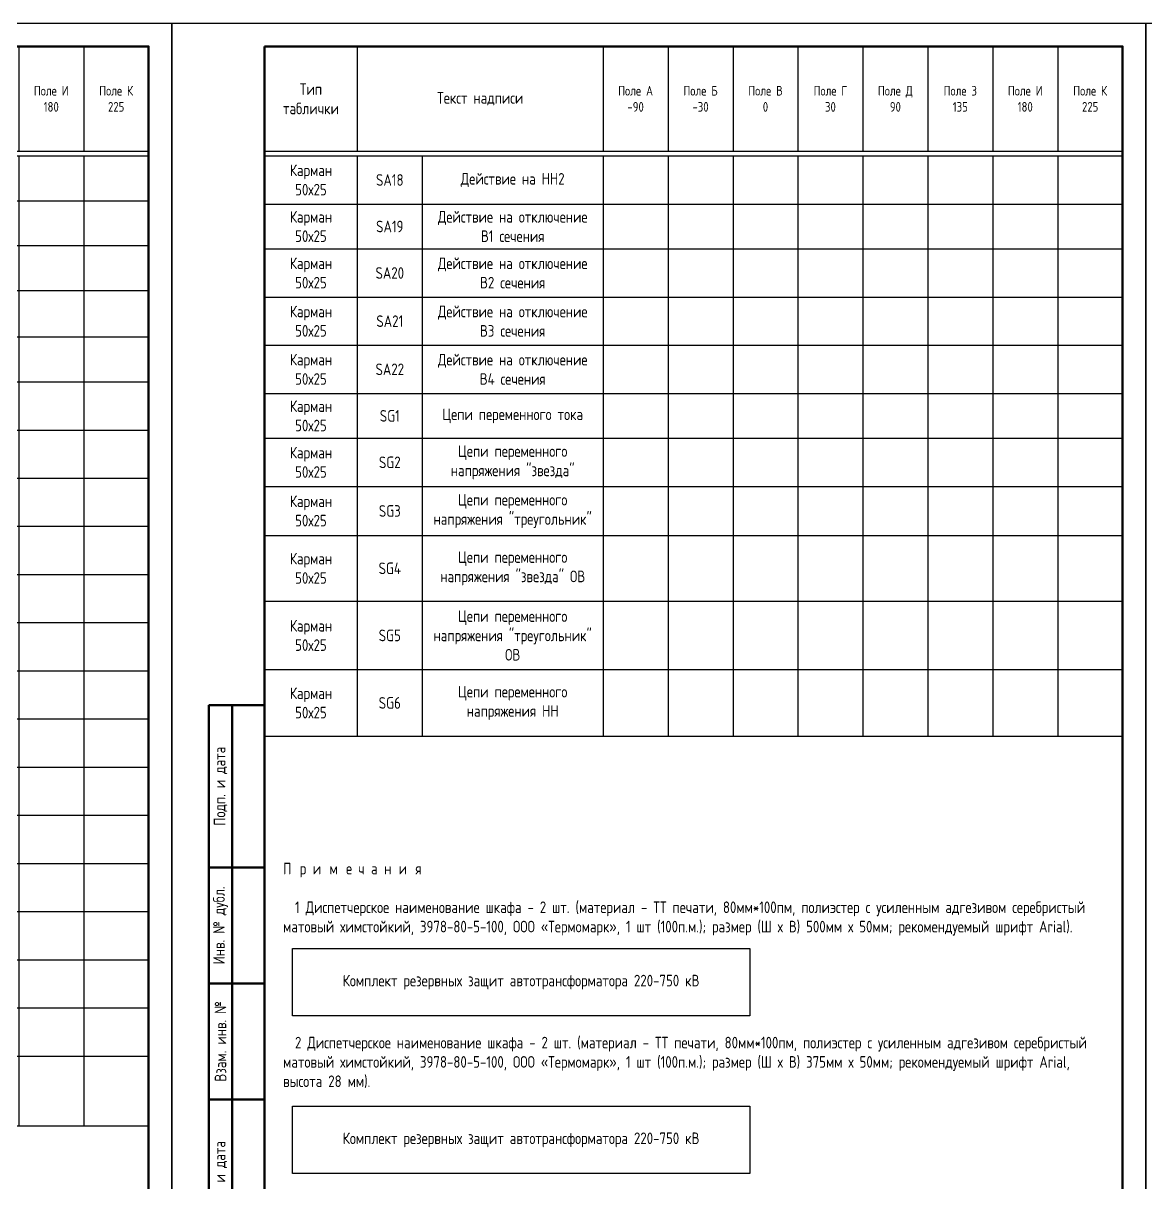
# Model space of a CAD drawing. Header units: millimetres. Extents: x -1036 to 3772, y -90 to 586.
# Drawn here: x -662 to -420, y 47 to 297 of the extents above; entities that cross this region are included whole.
import ezdxf

# ---------------------------------------------------------------- set-up
doc = ezdxf.new("R2010")
doc.units = ezdxf.units.MM
doc.styles.add('Gost_type_A', font='GOST_0.TTF')
doc.styles.get("Standard").update_dxf_attribs({"font": 'arial.ttf'})

# ---------------------------------------------------------------- blocks, each defined once
blk = doc.blocks.new('Формат_А4')
blk.add_lwpolyline([(0, 297), (0, 0), (-210, 0), (-210, 297)], close=True)
at = {"lineweight": 50}
blk.add_lwpolyline([(-190, 292), (-5, 292), (-5, 5), (-190, 5)], close=True, dxfattribs=at)
blk = doc.blocks.new('*T29')
at = {"color": 0, "linetype": 'ByBlock', "lineweight": -2, "transparency": 16777216}
for p, q in [((0, 0), (185, 0)), ((0, 0), (0, -232.68)), ((20, 0), (20, -22.61)), ((73, 0), (73, -22.61)), ((87, 0), (87, -22.61)), ((101, 0), (101, -22.61)), ((115, 0), (115, -22.61)), ((129, 0), (129, -22.61)), ((143, 0), (143, -22.61)), ((157, 0), (157, -22.61)), ((171, 0), (171, -22.61)), ((185, 0), (185, -232.68)), ((210, 0), (395, 0)), ((210, 0), (210, -148.72)), ((230, 0), (230, -22.61)), ((283, 0), (283, -22.61)), ((297, 0), (297, -22.61)), ((311, 0), (311, -22.61)), ((325, 0), (325, -22.61)), ((339, 0), (339, -22.61)), ((353, 0), (353, -22.61)), ((367, 0), (367, -22.61)), ((381, 0), (381, -22.61)), ((395, 0), (395, -148.72)), ((0, -22.61), (185, -22.61)), ((0, -23.61), (185, -23.61)), ((20, -23.61), (20, -232.68)), ((34, -23.61), (34, -232.68)), ((73, -23.61), (73, -232.68)), ((87, -23.61), (87, -232.68)), ((101, -23.61), (101, -232.68)), ((115, -23.61), (115, -232.68)), ((129, -23.61), (129, -232.68)), ((143, -23.61), (143, -232.68)), ((157, -23.61), (157, -232.68)), ((171, -23.61), (171, -232.68)), ((210, -22.61), (395, -22.61)), ((210, -23.61), (395, -23.61)), ((230, -23.61), (230, -148.72)), ((244, -23.61), (244, -148.72)), ((283, -23.61), (283, -148.72)), ((297, -23.61), (297, -148.72)), ((311, -23.61), (311, -148.72)), ((325, -23.61), (325, -148.72)), ((339, -23.61), (339, -148.72)), ((353, -23.61), (353, -148.72)), ((367, -23.61), (367, -148.72)), ((381, -23.61), (381, -148.72)), ((0, -33.28), (185, -33.28)), ((210, -33.99), (395, -33.99)), ((0, -42.95), (185, -42.95)), ((210, -43.66), (395, -43.66)), ((0, -52.62), (185, -52.62)), ((210, -54.04), (395, -54.04)), ((0, -62.64), (185, -62.64)), ((210, -64.43), (395, -64.43)), ((0, -72.31), (185, -72.31)), ((210, -74.81), (395, -74.81)), ((0, -82.7), (185, -82.7)), ((210, -84.48), (395, -84.48)), ((0, -93.08), (185, -93.08)), ((210, -94.86), (395, -94.86)), ((0, -103.46), (185, -103.46)), ((210, -105.43), (395, -105.43)), ((0, -113.85), (185, -113.85)), ((210, -119.62), (395, -119.62)), ((0, -124.23), (185, -124.23)), ((0, -134.61), (185, -134.61)), ((210, -134.35), (395, -134.35)), ((0, -145), (185, -145)), ((210, -148.72), (395, -148.72)), ((0, -155.38), (185, -155.38)), ((0, -165.76), (185, -165.76)), ((0, -176.15), (185, -176.15)), ((0, -186.53), (185, -186.53)), ((0, -196.91), (185, -196.91)), ((0, -207.3), (185, -207.3)), ((0, -217.68), (185, -217.68)), ((0, -232.68), (185, -232.68))]:
    blk.add_line(p, q, dxfattribs=at)
at = {"color": 0, "transparency": 16777216, "char_height": 2.5, "attachment_point": 5, "style": 'Gost_type_A'}
for s, insert, width in [('Тип таблички', (10, -11.3), 17), ('Текст надписи', (46.5, -11.3), 50), ('{\\H0.83333x;\\C256;Поле А \\P-90}', (80, -11.3), 11), ('{\\H0.83333x;\\C256;Поле Б\\P-30}', (94, -11.3), 11), ('{\\H0.83333x;\\C256;Поле В\\P0}', (108, -11.3), 11), ('{\\H0.83333x;\\C256;Поле Г\\P30}', (122, -11.3), 11), ('{\\H0.83333x;\\C256;Поле Д\\P90}', (136, -11.3), 11), ('{\\H0.83333x;\\C256;Поле З\\P135}', (150, -11.3), 11), ('{\\H0.83333x;\\C256;Поле И\\P180}', (164, -11.3), 11), ('{\\H0.83333x;\\C256;Поле К\\P225}', (178, -11.3), 11), ('Тип таблички', (220, -11.3), 17), ('Текст надписи', (256.5, -11.3), 50), ('{\\H0.83333x;\\C256;Поле А \\P-90}', (290, -11.3), 11), ('{\\H0.83333x;\\C256;Поле Б\\P-30}', (304, -11.3), 11), ('{\\H0.83333x;\\C256;Поле В\\P0}', (318, -11.3), 11), ('{\\H0.83333x;\\C256;Поле Г\\P30}', (332, -11.3), 11), ('{\\H0.83333x;\\C256;Поле Д\\P90}', (346, -11.3), 11), ('{\\H0.83333x;\\C256;Поле З\\P135}', (360, -11.3), 11), ('{\\H0.83333x;\\C256;Поле И\\P180}', (374, -11.3), 11), ('{\\H0.83333x;\\C256;Поле К\\P225}', (388, -11.3), 11), ('Карман\\P50х25', (10, -28.44), 17), ('A1', (27, -28.44), 11), ('ИЭУ', (53.5, -28.44), 36), ('Карман\\P50х25', (220, -28.8), 17), ('SA18', (237, -28.8), 11), ('Карман\\P50х25', (10, -38.11), 17), ('A1.1', (27, -38.11), 11), ('ИЧМ ИЭУ', (53.5, -38.11), 36), ('Карман\\P50х25', (220, -38.83), 17), ('SA19', (237, -38.83), 11), ('Карман\\P50х25', (10, -47.78), 17), ('HL1', (27, -47.78), 11), ('Вызов', (53.5, -47.78), 36), ('Карман\\P50х25', (220, -48.85), 17), ('SA20', (237, -48.85), 11), ('Карман\\P50х25', (10, -57.63), 17), ('Действие на отключение\\PВ1 ВН', (53.5, -57.63), 36), ('SA1', (27, -57.63), 11), ('Карман\\P50х25', (220, -59.24), 17), ('SA21', (237, -59.24), 11), ('Карман\\P50х25', (10, -67.48), 17), ('SA2', (27, -67.48), 11), ('Пуск УРОВ В1 ВН', (53.5, -67.48), 36), ('Карман\\P50х25', (220, -69.62), 17), ('SA22', (237, -69.62), 11), ('Карман\\P50х25', (10, -77.51), 17), ('Действие на отключение\\PВ2 ВН', (53.5, -77.51), 36), ('SA3', (27, -77.51), 11), ('Карман\\P50х25', (220, -79.65), 17), ('SG1', (237, -79.65), 11), ('Цепи переменного тока ', (263.5, -79.65), 36), ('Карман\\P50х25', (10, -87.89), 17), ('SA4', (27, -87.89), 11), ('Пуск УРОВ В2 ВН', (53.5, -87.89), 36), ('Карман\\P50х25', (220, -89.67), 17), ('{\\C256;Цепи переменного напряжения "звезда"}', (263.5, -89.67), 36), ('SG2', (237, -89.67), 11), ('Карман\\P50х25', (10, -98.27), 17), ('Действие на отключение\\PВ3 ВН', (53.5, -98.27), 36), ('SA5', (27, -98.27), 11), ('Карман\\P50х25', (220, -100.15), 17), ('{\\C256;Цепи переменного напряжения "треугольник"}', (263.5, -100.15), 36), ('SG3', (237, -100.15), 11), ('Карман\\P50х25', (10, -108.66), 17), ('SA6', (27, -108.66), 11), ('Пуск УРОВ В3 ВН', (53.5, -108.66), 36), ('Карман\\P50х25', (220, -112.52), 17), ('{\\C256;Цепи переменного напряжения "звезда" ОВ}', (263.5, -112.52), 36), ('SG4', (237, -112.52), 11), ('Карман\\P50х25', (10, -119.04), 17), ('Действие на отключение\\PВ4 ВН', (53.5, -119.04), 36), ('SA7', (27, -119.04), 11), ('{\\C256;Цепи переменного напряжения "треугольник" ОВ}', (263.5, -126.99), 36), ('Карман\\P50х25', (220, -126.99), 17), ('Карман\\P50х25', (10, -129.42), 17), ('SG5', (237, -126.99), 11), ('SA8', (27, -129.42), 11), ('Пуск УРОВ В4 ВН', (53.5, -129.42), 36), ('Карман\\P50х25', (10, -139.81), 17), ('Действие на отключение\\PВ1 CН', (53.5, -139.81), 36), ('SA9', (27, -139.81), 11), ('Карман\\P50х25', (220, -141.53), 17), ('{\\C256;Цепи переменного напряжения НН}', (263.5, -141.53), 36), ('SG6', (237, -141.53), 11), ('Карман\\P50х25', (10, -150.19), 17), ('SA10', (27, -150.19), 11), ('Пуск УРОВ В1 CН', (53.5, -150.19), 36), ('Карман\\P50х25', (10, -160.57), 17), ('Действие на отключение\\PВ2 CН', (53.5, -160.57), 36), ('SA11', (27, -160.57), 11), ('Карман\\P50х25', (10, -170.96), 17), ('SA12', (27, -170.96), 11), ('Пуск УРОВ В2 CН', (53.5, -170.96), 36), ('Карман\\P50х25', (10, -181.34), 17), ('Действие на отключение\\PВ3 CН', (53.5, -181.34), 36), ('SA13', (27, -181.34), 11), ('Карман\\P50х25', (10, -191.72), 17), ('SA14', (27, -191.72), 11), ('Пуск УРОВ В3 CН', (53.5, -191.72), 36), ('Карман\\P50х25', (10, -202.1), 17), ('Действие на отключение\\PВ4 CН', (53.5, -202.1), 36), ('SA15', (27, -202.1), 11), ('Карман\\P50х25', (10, -212.49), 17), ('SA16', (27, -212.49), 11), ('Пуск УРОВ В4 CН', (53.5, -212.49), 36), ('Карман\\P50х25', (10, -225.18), 17), ('SA17', (27, -225.18), 11), ('{\\C256;Действие на НН1}', (53.5, -225.18), 36)]:
    blk.add_mtext(s, dxfattribs=dict(at, insert=insert, width=width))
at = {"color": 0, "transparency": 16777216, "char_height": 2.5, "width": 36, "attachment_point": 5}
for s, insert in [('{\\fGOST type A|b0|i0|c204|p34;\\C256;Действие на НН\\fGOST type A|b0|i0|c0|p34;2}', (263.5, -28.8)), ('{\\fGOST type A|b0|i0|c204|p34;Действие на отключение\\PВ1\\fGOST type A|b0|i0|c0|p34; \\fGOST type A|b0|i0|c204|p34;сечения}', (263.5, -38.83)), ('{\\fGOST type A|b0|i0|c204|p34;Действие на отключение\\PВ\\fGOST type A|b0|i0|c0|p34;2 \\fGOST type A|b0|i0|c204|p34;сечения}', (263.5, -48.85)), ('{\\fGOST type A|b0|i0|c204|p34;Действие на отключение\\PВ\\fGOST type A|b0|i0|c0|p34;3 \\fGOST type A|b0|i0|c204|p34;сечения}', (263.5, -59.24)), ('{\\fGOST type A|b0|i0|c204|p34;Действие на отключение\\PВ\\fGOST type A|b0|i0|c0|p34;4 \\fGOST type A|b0|i0|c204|p34;сечения}', (263.5, -69.62))]:
    blk.add_mtext(s, dxfattribs=dict(at, insert=insert))
blk = doc.blocks.new('Штамп левый нижний')
at = {"lineweight": 50}
for points in [[(-12, 145), (-7, 145), (-7, 110), (-12, 110)], [(-7, 145), (0, 145), (0, 110), (-7, 110)], [(-12, 110), (-7, 110), (-7, 85), (-12, 85)], [(-7, 110), (0, 110), (0, 85), (-7, 85)], [(-12, 85), (-7, 85), (-7, 60), (-12, 60)], [(-7, 85), (0, 85), (0, 60), (-7, 60)], [(-12, 60), (-7, 60), (-7, 25), (-12, 25)], [(-7, 60), (0, 60), (0, 25), (-7, 25)], [(-12, 25), (-7, 25), (-7, 0), (-12, 0)], [(-7, 25), (0, 25), (0, 0), (-7, 0)]]:
    blk.add_lwpolyline(points, close=True, dxfattribs=at)
at = {"char_height": 2.5, "attachment_point": 5, "rotation": 90, "style": 'Gost_type_A'}
for s, insert, width in [('Подп. и дата', (-9.5, 127.5), 35), ('Инв. № дубл.', (-9.5, 97.5), 25), ('Взам. инв. №', (-9.5, 72.5), 25), ('Подп. и дата', (-9.5, 42.5), 35), ('Инв. N подл.', (-9.5, 12.5), 25)]:
    blk.add_mtext(s, dxfattribs=dict(at, insert=insert, width=width))
blk = doc.blocks.new('*T36')
at = {"color": 0, "linetype": 'ByBlock', "lineweight": -2, "transparency": 16777216}
for p, q in [((0, 0), (185, 0)), ((0, 0), (0, -148.72)), ((20, 0), (20, -22.61)), ((73, 0), (73, -22.61)), ((87, 0), (87, -22.61)), ((101, 0), (101, -22.61)), ((115, 0), (115, -22.61)), ((129, 0), (129, -22.61)), ((143, 0), (143, -22.61)), ((157, 0), (157, -22.61)), ((171, 0), (171, -22.61)), ((185, 0), (185, -148.72)), ((0, -22.61), (185, -22.61)), ((0, -23.61), (185, -23.61)), ((20, -23.61), (20, -148.72)), ((34, -23.61), (34, -148.72)), ((73, -23.61), (73, -148.72)), ((87, -23.61), (87, -148.72)), ((101, -23.61), (101, -148.72)), ((115, -23.61), (115, -148.72)), ((129, -23.61), (129, -148.72)), ((143, -23.61), (143, -148.72)), ((157, -23.61), (157, -148.72)), ((171, -23.61), (171, -148.72)), ((0, -33.99), (185, -33.99)), ((0, -43.66), (185, -43.66)), ((0, -54.04), (185, -54.04)), ((0, -64.43), (185, -64.43)), ((0, -74.81), (185, -74.81)), ((0, -84.48), (185, -84.48)), ((0, -94.86), (185, -94.86)), ((0, -105.43), (185, -105.43)), ((0, -119.62), (185, -119.62)), ((0, -134.35), (185, -134.35)), ((0, -148.72), (185, -148.72))]:
    blk.add_line(p, q, dxfattribs=at)
at = {"color": 0, "transparency": 16777216, "char_height": 2.5, "attachment_point": 5, "style": 'Gost_type_A'}
for s, insert, width in [('Тип таблички', (10, -11.3), 17), ('Текст надписи', (46.5, -11.3), 50), ('{\\H0.83333x;\\C256;Поле А \\P-90}', (80, -11.3), 11), ('{\\H0.83333x;\\C256;Поле Б\\P-30}', (94, -11.3), 11), ('{\\H0.83333x;\\C256;Поле В\\P0}', (108, -11.3), 11), ('{\\H0.83333x;\\C256;Поле Г\\P30}', (122, -11.3), 11), ('{\\H0.83333x;\\C256;Поле Д\\P90}', (136, -11.3), 11), ('{\\H0.83333x;\\C256;Поле З\\P135}', (150, -11.3), 11), ('{\\H0.83333x;\\C256;Поле И\\P180}', (164, -11.3), 11), ('{\\H0.83333x;\\C256;Поле К\\P225}', (178, -11.3), 11), ('Карман\\P50х25', (10, -28.8), 17), ('SA18', (27, -28.8), 11), ('Карман\\P50х25', (10, -38.83), 17), ('SA19', (27, -38.83), 11), ('Карман\\P50х25', (10, -48.85), 17), ('SA20', (27, -48.85), 11), ('Карман\\P50х25', (10, -59.24), 17), ('SA21', (27, -59.24), 11), ('Карман\\P50х25', (10, -69.62), 17), ('SA22', (27, -69.62), 11), ('Карман\\P50х25', (10, -79.65), 17), ('SG1', (27, -79.65), 11), ('Цепи переменного тока ', (53.5, -79.65), 36), ('Карман\\P50х25', (10, -89.67), 17), ('{\\C256;Цепи переменного напряжения "звезда"}', (53.5, -89.67), 36), ('SG2', (27, -89.67), 11), ('Карман\\P50х25', (10, -100.15), 17), ('{\\C256;Цепи переменного напряжения "треугольник"}', (53.5, -100.15), 36), ('SG3', (27, -100.15), 11), ('Карман\\P50х25', (10, -112.52), 17), ('{\\C256;Цепи переменного напряжения "звезда" ОВ}', (53.5, -112.52), 36), ('SG4', (27, -112.52), 11), ('{\\C256;Цепи переменного напряжения "треугольник" ОВ}', (53.5, -126.99), 36), ('Карман\\P50х25', (10, -126.99), 17), ('SG5', (27, -126.99), 11), ('Карман\\P50х25', (10, -141.53), 17), ('{\\C256;Цепи переменного напряжения НН}', (53.5, -141.53), 36), ('SG6', (27, -141.53), 11)]:
    blk.add_mtext(s, dxfattribs=dict(at, insert=insert, width=width))
at = {"color": 0, "transparency": 16777216, "char_height": 2.5, "width": 36, "attachment_point": 5}
for s, insert in [('{\\fGOST type A|b0|i0|c204|p34;\\C256;Действие на НН\\fGOST type A|b0|i0|c0|p34;2}', (53.5, -28.8)), ('{\\fGOST type A|b0|i0|c204|p34;Действие на отключение\\PВ1\\fGOST type A|b0|i0|c0|p34; \\fGOST type A|b0|i0|c204|p34;сечения}', (53.5, -38.83)), ('{\\fGOST type A|b0|i0|c204|p34;Действие на отключение\\PВ\\fGOST type A|b0|i0|c0|p34;2 \\fGOST type A|b0|i0|c204|p34;сечения}', (53.5, -48.85)), ('{\\fGOST type A|b0|i0|c204|p34;Действие на отключение\\PВ\\fGOST type A|b0|i0|c0|p34;3 \\fGOST type A|b0|i0|c204|p34;сечения}', (53.5, -59.24)), ('{\\fGOST type A|b0|i0|c204|p34;Действие на отключение\\PВ\\fGOST type A|b0|i0|c0|p34;4 \\fGOST type A|b0|i0|c204|p34;сечения}', (53.5, -69.62))]:
    blk.add_mtext(s, dxfattribs=dict(at, insert=insert))

msp = doc.modelspace()

# ---------------------------------------------------------------- linework, layer by layer
for points in [[(-604, 97.52), (-505.4, 97.52), (-505.4, 83.02), (-604, 83.02)], [(-604, 63.52), (-505.4, 63.52), (-505.4, 49.02), (-604, 49.02)]]:
    msp.add_lwpolyline(points, close=True)

# ---------------------------------------------------------------- block references
at = {"color": 1}
for name, p in [('Формат_А4', (-630, 0)), ('Формат_А4', (-420, 0)), ('Формат_А4', (-210, 0)), ('Штамп левый нижний', (-610, 5))]:
    msp.add_blockref(name, p, dxfattribs=at)
for name, p in [('*T29', (-820, 292)), ('*T36', (-610, 292))]:
    msp.add_blockref(name, p)

# ---------------------------------------------------------------- texts
at = {"char_height": 2.5, "style": 'Gost_type_A'}
for s, insert, width, attachment_point in [('\\pxql;{\\T2;\\C0;Примечания\\P\\P\\T1;  1 }Диспетчерское наименование шкафа - {\\C6;2 шт}. (материал - ТТ печати, 80мм*100пм, полиэстер с усиленным адгезивом серебристый матовый химстойкий, 3978-80-5-100, ООО «Термомарк», 1 шт (100п.м.); размер (Ш х В) {\\C6;500мм} х 50мм; рекомендуемый шрифт Arial).\\P\\P\\P\\P\\P\\P  2 Диспетчерское наименование шкафа - {\\C6;2 шт.} (материал - ТТ печати, 80мм*100пм, полиэстер с усиленным адгезивом серебристый матовый химстойкий, 3978-80-5-100, ООО «Термомарк», 1 шт (100п.м.); размер (Ш х В) 375мм х 50мм; рекомендуемый шрифт Arial, высота 28 мм).\\P\\P\\P\\P\\P\\P  3 Количество шкафов - 1 шт.', (-606, 116), 175, 1), ('Комплект резервных защит автотрансформатора 220-750 кВ ', (-554.7, 90.27), 98.6, 5), ('Комплект резервных защит автотрансформатора 220-750 кВ ', (-554.7, 56.27), 98.6, 5)]:
    msp.add_mtext(s, dxfattribs=dict(at, insert=insert, width=width, attachment_point=attachment_point))

doc.saveas('drawing.dxf')
